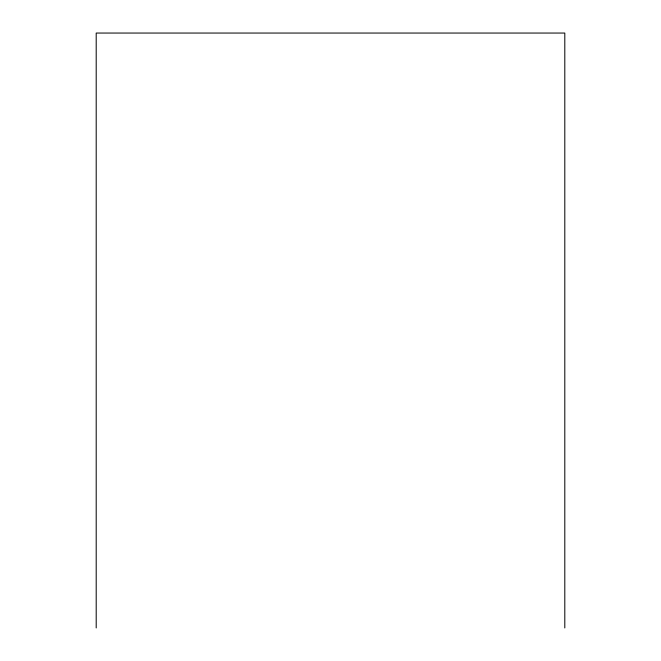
<?xml version="1.0" encoding="UTF-8"?>
<svg xmlns="http://www.w3.org/2000/svg" width="661" height="661" viewBox="0 0 661 661"><rect width="100%" height="100%" fill="white"/><g stroke="black" fill="none" stroke-linecap="round" stroke-linejoin="round"><path stroke-width="0.99" d="M564.8 627.95L564.8 33.05L96.2 33.05L96.2 627.95"/></g></svg>
